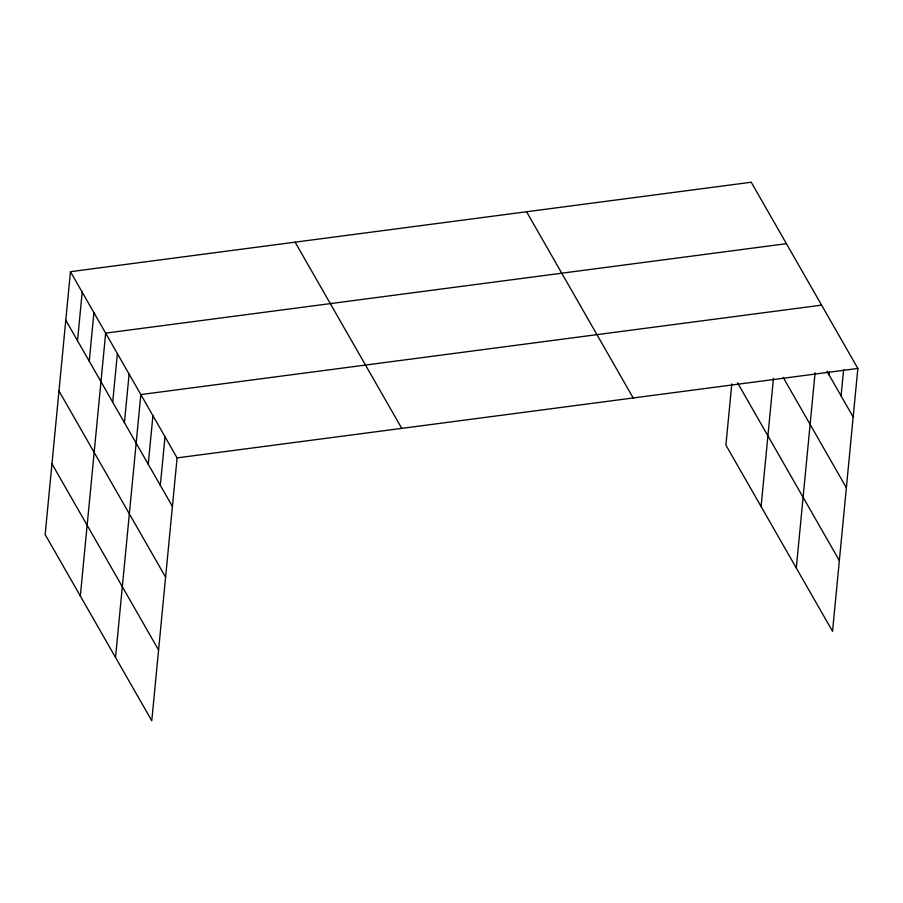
<?xml version="1.0" encoding="UTF-8"?>
<svg xmlns="http://www.w3.org/2000/svg" width="903" height="903" viewBox="0 0 903 903"><rect width="100%" height="100%" fill="white"/><g stroke="black" fill="none" stroke-linecap="round" stroke-linejoin="round"><path stroke-width="1.35" d="M70.457 271.679L45.15 534.553L151.772 720.763L177.09 457.889L70.457 271.679L751.228 182.237L857.85 368.447L832.543 631.321L725.91 445.111L731.802 383.91M77.511 340.724L82.196 292.166M89.239 361.211L93.923 312.641M80.333 596.003L105.651 333.128L786.411 243.686M112.706 402.174L117.379 353.615M124.433 422.66L129.106 374.09M115.528 657.452L140.834 394.577L821.595 305.135M148.239 464.244L152.923 415.685M160.328 485.351L165.001 436.781M761.094 506.56L773.442 378.391M796.288 568.01L815.093 372.747M829.01 374.813L829.27 372.036M841.088 395.92L843.628 369.553M177.09 457.889L857.85 368.447M826.99 371.291L853.177 417.017M783.206 377.431L846.359 487.744M737.548 382.827L839.35 560.605M526.573 211.753L633.195 397.963M295.112 242.162L401.745 428.372M65.784 320.249L172.417 506.459M58.977 390.965L165.599 577.175M51.956 463.826L158.589 650.036"/></g></svg>
